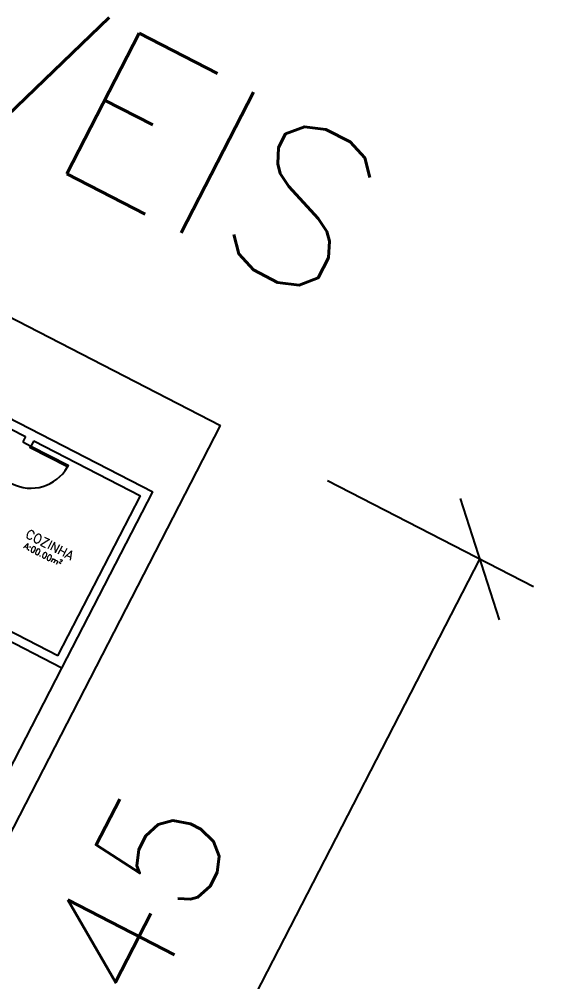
# Model space of a CAD drawing. Header units: millimetres. Extents: x 272118 to 273910, y 9581933 to 9583029.
# Drawn here: x 272789.96 to 272798.94, y 9582922.71 to 9582938.73 of the extents above; entities that cross this region are included whole.
import ezdxf

# ---------------------------------------------------------------- set-up
doc = ezdxf.new("R2010")
doc.units = ezdxf.units.MM
doc.header["$PDMODE"] = 35
doc.linetypes.add('HIDDEN', pattern=[9.525, 6.35, -3.175])
for name, color, linetype in [('ARQ-ALVENARIA', 4, 'Continuous'), ('ARQ-COTAS', 30, 'Continuous'), ('ARQ-ESQ-02', 2, 'Continuous'), ('ARQ-PENA-02', 2, 'Continuous'), ('ARQ-PROJ-01', 1, 'HIDDEN'), ('ARQ-TEXTO2', 2, 'Continuous'), ('ARQ-TEXTO3', 3, 'Continuous')]:
    doc.layers.add(name, color=color, linetype=linetype)
doc.styles.add('ROMANS', font='romans.shx')
doc.styles.add('Romans_Anot', font='romans.shx')
doc.dimstyles.new('Escala 1-100', dxfattribs={"dimscale": 10, "dimtxt": 0.2, "dimasz": 0.15, "dimexe": 0.1, "dimexo": 0.2, "dimgap": 0.15, "dimtad": 1, "dimzin": 4, "dimdsep": 46, "dimtxsty": 'Romans_Anot', "dimblk": 'OBLIQUE', "dimcen": 0.25, "dimclrd": 256, "dimclre": 256, "dimclrt": 2, "dimaunit": 1, "dimadec": 3, "dimazin": 0, "dimtfac": 1, "dimtix": 1, "dimtmove": 2, "dimatfit": 3, "dimfxl": 0, "dimlwd": -1, "dimlwe": -1, "dimarcsym": 0})
doc.dimstyles.new('Escala 1-1000', dxfattribs={"dimscale": 15, "dimtxt": 0.2, "dimasz": 0.15, "dimexe": 0.1, "dimexo": 0.2, "dimgap": 0.15, "dimtad": 1, "dimzin": 4, "dimdsep": 46, "dimtxsty": 'Romans_Anot', "dimblk": 'OBLIQUE', "dimcen": 0.25, "dimse1": 1, "dimse2": 1, "dimsd1": 1, "dimsd2": 1, "dimclrd": 256, "dimclre": 256, "dimclrt": 2, "dimaunit": 1, "dimadec": 3, "dimazin": 0, "dimtfac": 1, "dimtix": 1, "dimtmove": 2, "dimatfit": 3, "dimfxl": 0, "dimlwd": -1, "dimlwe": -1, "dimarcsym": 0})

# ---------------------------------------------------------------- blocks, each defined once
blk = doc.blocks.new('*D61')
at = {"layer": 'Defpoints', "color": 0, "transparency": 16777216}
for p in [(272848.753, 9582941.035), (272848.753, 9582941.035), (272773.798, 9582874.841)]:
    blk.add_point(p, dxfattribs=at)
at = {"layer": 'ARQ-COTAS', "color": 2, "transparency": 16777216, "insert": (272808.793, 9582910.749), "char_height": 3, "attachment_point": 5, "rotation": 41.4483, "style": 'Romans_Anot'}
blk.add_mtext('100.00', dxfattribs=at)
blk = doc.blocks.new('_Oblique')
at = {"color": 0, "linetype": 'ByBlock', "lineweight": -2}
blk.add_line((-0.5, -0.5), (0.5, 0.5), dxfattribs=at)
blk = doc.blocks.new('*D65')
at = {"layer": 'ARQ-COTAS', "transparency": 16777216}
for p, q in [((272795.094, 9582931.054), (272798.52, 9582929.289)), ((272788.723, 9582912.457), (272797.631, 9582929.747)), ((272786.186, 9582913.764), (272789.612, 9582911.999))]:
    blk.add_line(p, q, dxfattribs=at)
at = {"layer": 'Defpoints', "color": 0, "transparency": 16777216}
for p in [(272793.316, 9582931.97), (272797.631, 9582929.747), (272784.408, 9582914.68)]:
    blk.add_point(p, dxfattribs=at)
at = {"layer": 'ARQ-COTAS', "transparency": 16777216, "xscale": 1.5, "yscale": 1.5, "zscale": 1.5}
for p, rotation in [((272797.631, 9582929.747), 62.74206312157575), ((272788.723, 9582912.457), 242.7420631215758)]:
    blk.add_blockref('_Oblique', p, dxfattribs=dict(at, rotation=rotation))
at = {"layer": 'ARQ-COTAS', "color": 2, "transparency": 16777216, "insert": (272790.955, 9582922.247), "char_height": 2, "attachment_point": 5, "rotation": 62.7421, "style": 'Romans_Anot'}
blk.add_mtext('19.45', dxfattribs=at)

msp = doc.modelspace()

# ---------------------------------------------------------------- linework, layer by layer
at = {"layer": 'ARQ-ALVENARIA', "color": 8}
for p, q in [((272785.626, 9582934.076), (272790.071, 9582931.786)), ((272785.695, 9582934.209), (272792.185, 9582930.866)), ((272790.071, 9582931.786), (272790.025, 9582931.697)), ((272790.025, 9582931.697), (272790.159, 9582931.628)), ((272790.205, 9582931.717), (272790.159, 9582931.628)), ((272790.205, 9582931.717), (272791.982, 9582930.801)), ((272790.673, 9582927.932), (272792.185, 9582930.866)), ((272790.608, 9582928.134), (272791.982, 9582930.801)), ((272790.608, 9582928.134), (272788.831, 9582929.05)), ((272790.673, 9582927.932), (272789.206, 9582928.688))]:
    msp.add_line(p, q, dxfattribs=at)
at = {"layer": 'ARQ-ESQ-02', "color": 8}
msp.add_lwpolyline([(272790.159, 9582931.628), (272790.781, 9582931.308), (272790.767, 9582931.281), (272790.145, 9582931.602)], close=True, dxfattribs=at)
at = {"layer": 'ARQ-PENA-02', "color": 8}
for p, q in [((272783.715, 9582936.917), (272793.316, 9582931.97)), ((272784.408, 9582914.68), (272793.316, 9582931.97)), ((272789.528, 9582925.71), (272790.673, 9582927.932))]:
    msp.add_line(p, q, dxfattribs=at)
at = {"layer": 'ARQ-PROJ-01', "color": 8, "ltscale": 0.7}
msp.add_arc((272790.159, 9582931.629), 0.701, 242.7421, 330.2332, dxfattribs=at)

# ---------------------------------------------------------------- texts
at = {"layer": 'ARQ-TEXTO2', "color": 8, "insert": (272790.115, 9582930.006), "char_height": 0.1, "width": 0.65338, "attachment_point": 1, "rotation": 332.7421, "style": 'ROMANS'}
msp.add_mtext('\\pi-0.04474;A:00.00m²', dxfattribs=at)
at = {"layer": 'ARQ-TEXTO3', "insert": (272776.012, 9582945.238), "char_height": 2.6325, "width": 50.04383, "attachment_point": 5, "rotation": 332.7421, "style": 'ROMANS'}
msp.add_mtext('POSTO DE COMBUSTÍVEIS', dxfattribs=at)
at = {"layer": 'ARQ-TEXTO3', "color": 8, "insert": (272790.469, 9582929.986), "char_height": 0.15, "width": 1.12177, "attachment_point": 5, "rotation": 332.7421, "style": 'ROMANS'}
msp.add_mtext('COZINHA', dxfattribs=at)

# ---------------------------------------------------------------- dimensions: what is measured, and where the dimension line sits
at = {"layer": 'ARQ-COTAS'}
for p1, p2, distance, dimstyle, picture, middle in [((272773.798, 9582874.841), (272848.753, 9582941.035), 0, 'Escala 1-1000', '*D61', (272808.793, 9582910.749)), ((272784.408, 9582914.68), (272793.316, 9582931.97), -4.854, 'Escala 1-100', '*D65', (272790.955, 9582922.247))]:
    dim = msp.add_aligned_dim(p1=p1, p2=p2, distance=distance, dimstyle=dimstyle, dxfattribs=at)
    dim.commit()
    dim.dimension.update_dxf_attribs({"geometry": picture, "text_midpoint": middle})

doc.saveas('drawing.dxf')
